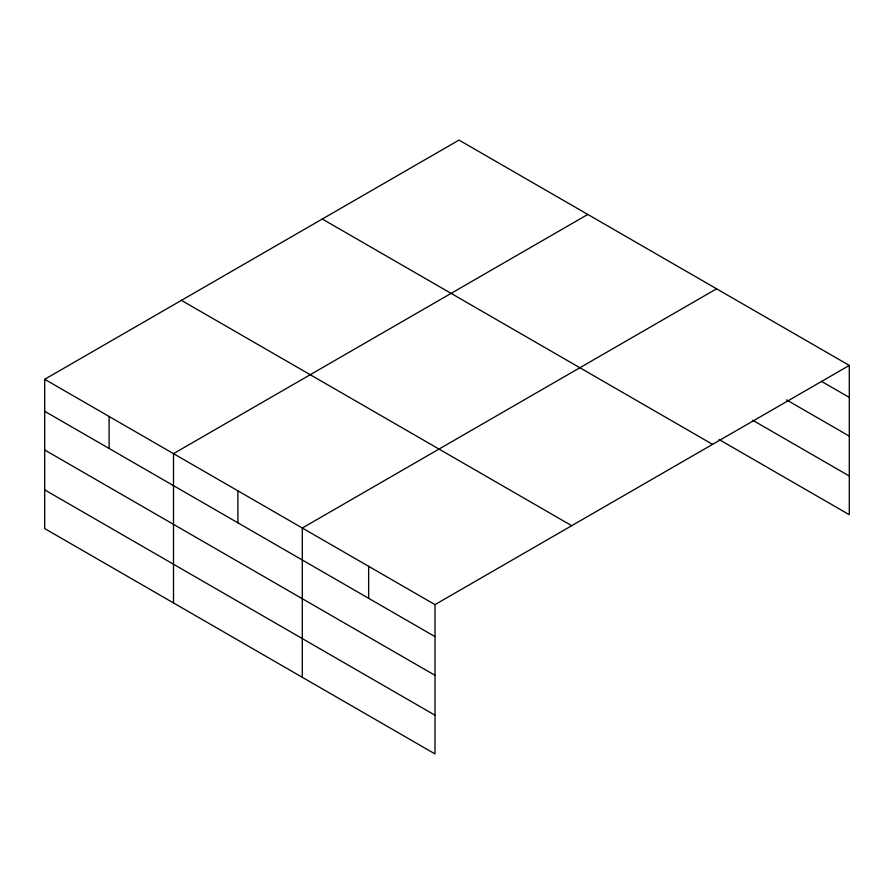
<?xml version="1.0" encoding="UTF-8"?>
<svg xmlns="http://www.w3.org/2000/svg" width="894" height="894" viewBox="0 0 894 894"><rect width="100%" height="100%" fill="white"/><g stroke="black" fill="none" stroke-linecap="round" stroke-linejoin="round"><path stroke-width="1.34" d="M44.7 379.291L434.998 604.623L434.998 753.91L44.7 528.577L44.7 379.291L459.002 140.09L849.3 365.422L849.3 514.709L719.011 439.49M587.805 214.448L173.503 453.649L173.503 602.936M716.597 288.807L302.295 528.008L302.295 677.294M434.998 604.623L849.3 365.422M821.552 381.403L849.3 397.417M786.564 399.909L849.3 436.127M752.793 420.292L849.3 476.01M322.287 219.019L712.585 444.363M181.415 300.35L571.713 525.683M44.7 411.285L434.998 636.617M44.7 449.984L434.998 675.328M44.7 489.867L434.998 715.2M368.641 566.315L368.641 598.309M237.893 490.828L237.893 522.822M109.102 416.47L109.102 448.464"/></g></svg>
